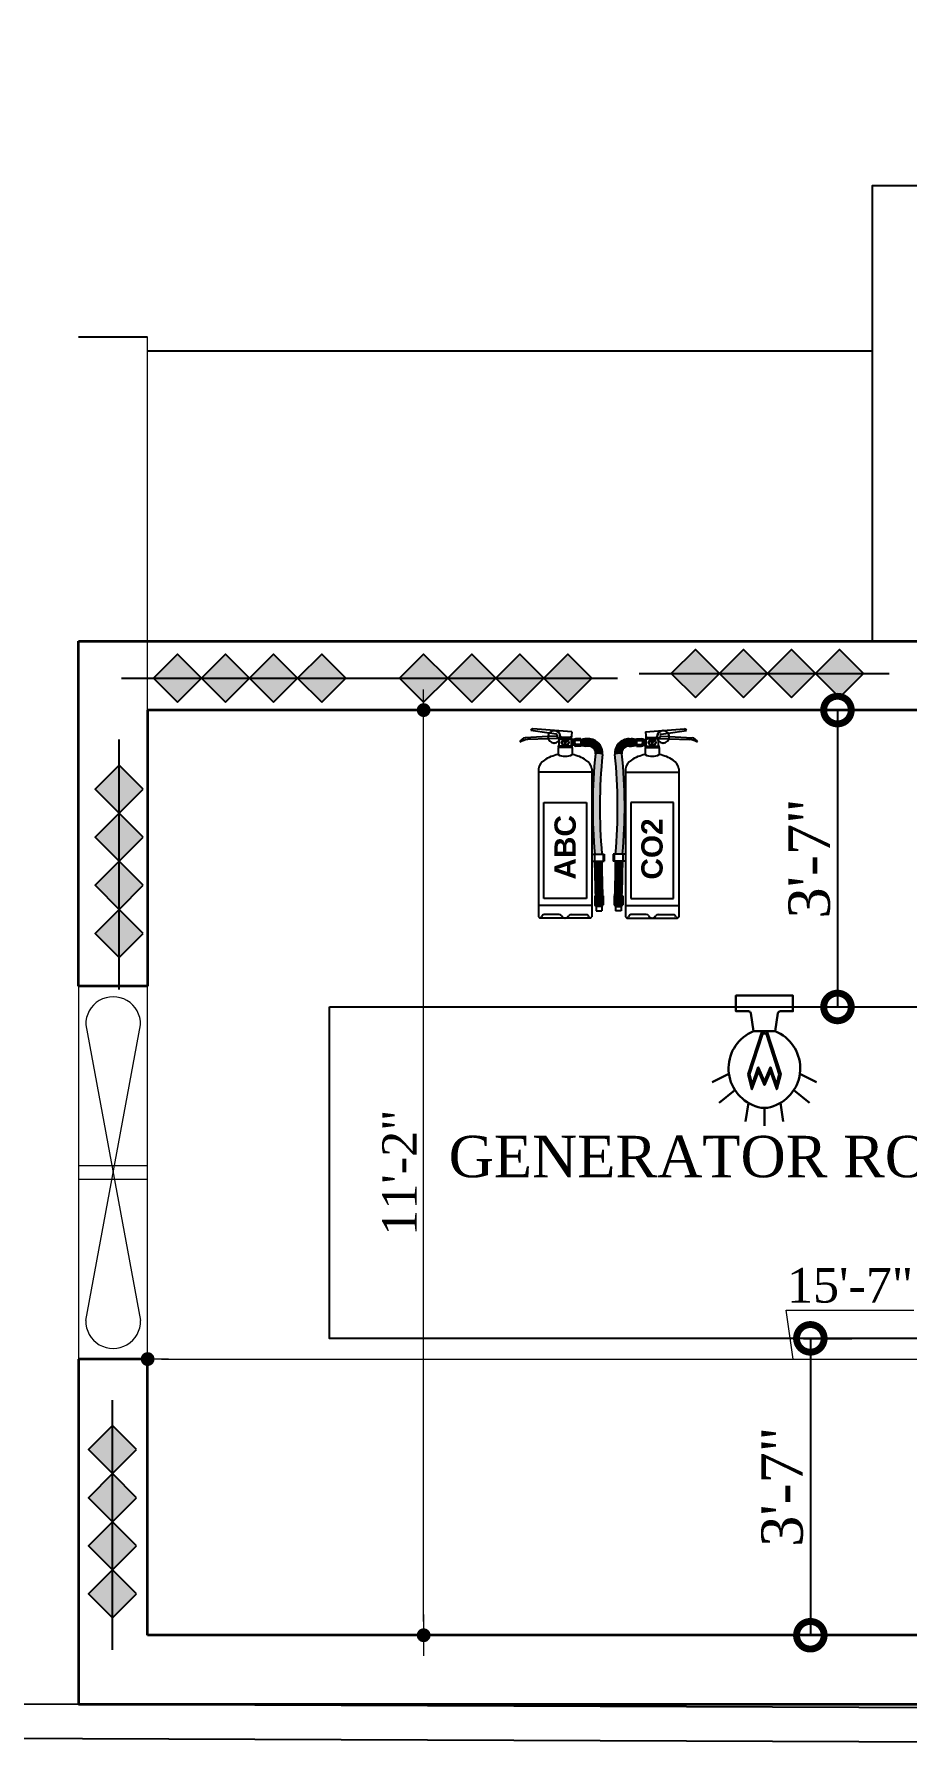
# Model space of a CAD drawing. Header units: inches. Extents: x -250485 to 735580, y -140410 to 288049.
# Drawn here: x 24258.6 to 24385, y 21187.9 to 21436.5 of the extents above; entities that cross this region are included whole.
import ezdxf

# ---------------------------------------------------------------- set-up
doc = ezdxf.new("R2010")
doc.units = ezdxf.units.IN
doc.header["$MEASUREMENT"] = 0
doc.header["$PDMODE"] = 35
doc.layers.get('0').update_dxf_attribs({"lineweight": 0})
doc.layers.get('Defpoints').update_dxf_attribs({"lineweight": 0})
for name, color, linetype, lineweight in [('A column', 106, 'Continuous', 40), ('A WALL', 7, 'Continuous', 35), ('A window', 150, 'Continuous', 0), ('Emergency Light', 251, 'Continuous', 15), ('Layer1', 134, 'Continuous', 0), ('new stair full height', 6, 'Continuous', 0), ('sheet', 7, 'Continuous', 15), ('wall', 7, 'Continuous', 0), ('wall-line', 7, 'Continuous', 0)]:
    doc.layers.add(name, color=color, linetype=linetype, lineweight=lineweight)
for name, color, linetype in [('A Furniture', 7, 'Continuous'), ('A site line', 7, 'Continuous'), ('fire rated wall', 7, 'Continuous'), ('FIREACC', 30, 'Continuous'), ('OUTSIDE', 253, 'Continuous')]:
    doc.layers.add(name, color=color, linetype=linetype)
doc.styles.add('ARCH', font='times.ttf')
doc.styles.add('REG', font='times.ttf')
doc.styles.get("Standard").update_dxf_attribs({"font": 'arialbd.ttf', "height": 24})
doc.dimstyles.new('Dim-Pres', dxfattribs={"dimtxt": 5.5, "dimasz": 2, "dimexe": 1.5, "dimexo": 1.5, "dimgap": 1, "dimtad": 3, "dimdec": 0, "dimzin": 3, "dimdsep": 46, "dimlunit": 4, "dimtxsty": 'REG', "dimblk": 'point', "dimcen": 2, "dimclrd": 256, "dimclre": 256, "dimclrt": 7, "dimadec": 0, "dimazin": 0, "dimtfac": 0.75, "dimtdec": 0, "dimtmove": 1, "dimatfit": 3, "dimldrblk": 'point', "dimfxl": 0, "dimtolj": 1, "dimtzin": 0, "dimlwd": -1, "dimlwe": -1, "dimarcsym": 1})
doc.dimstyles.new('Sunnya', dxfattribs={"dimtxt": 6, "dimasz": 8, "dimexe": 6, "dimexo": 3, "dimgap": 1, "dimtad": 3, "dimdec": 0, "dimzin": 3, "dimdsep": 46, "dimlunit": 4, "dimtxsty": 'ARCH', "dimblk": 'DOTSMALL', "dimcen": -2, "dimclrd": 256, "dimclre": 256, "dimclrt": 7, "dimadec": 0, "dimazin": 0, "dimtfac": 0.75, "dimtdec": 0, "dimtmove": 1, "dimatfit": 3, "dimfxl": 0, "dimtolj": 1, "dimtzin": 0, "dimlwd": -1, "dimlwe": -1, "dimarcsym": 0})

# ---------------------------------------------------------------- blocks, each defined once
blk = doc.blocks.new('_DotSmall')
at = {"layer": 'wall-line', "color": 0, "const_width": 0.5}
blk.add_lwpolyline([(-0.0625, 0, 1), (0.0625, 0, 1)], format="xyb", close=True, dxfattribs=at)
blk = doc.blocks.new('*D83')
at = {"layer": 'A Furniture', "ltscale": 30, "transparency": 16777216}
for p, q in [((24370.04, 21247.64), (24377.05, 21247.64)), ((24371.05, 21247.64), (24371.05, 21204.64)), ((24370.04, 21204.64), (24377.05, 21204.64))]:
    blk.add_line(p, q, dxfattribs=at)
at = {"layer": 'Defpoints', "color": 0, "ltscale": 30, "transparency": 16777216}
for p in [(24367.04, 21247.64), (24367.04, 21204.64), (24371.05, 21204.64)]:
    blk.add_point(p, dxfattribs=at)
at = {"layer": 'A Furniture', "ltscale": 30, "transparency": 16777216, "xscale": 8, "yscale": 8, "zscale": 8}
for p, rotation in [((24371.05, 21247.64), 90), ((24371.05, 21204.64), 270)]:
    blk.add_blockref('_DotSmall', p, dxfattribs=dict(at, rotation=rotation))
at = {"layer": 'A Furniture', "color": 7, "ltscale": 30, "transparency": 16777216, "insert": (24366.99, 21226.14), "char_height": 6, "attachment_point": 5, "rotation": 90, "style": 'ARCH'}
blk.add_mtext('\\A1;3\'-7"', dxfattribs=at)
blk = doc.blocks.new('*D84')
at = {"layer": 'A Furniture', "ltscale": 30, "transparency": 16777216}
for p, q in [((24374.05, 21338.64), (24380.98, 21338.64)), ((24374.98, 21338.64), (24374.98, 21295.64)), ((24374.05, 21295.64), (24380.98, 21295.64))]:
    blk.add_line(p, q, dxfattribs=at)
at = {"layer": 'Defpoints', "color": 0, "ltscale": 30, "transparency": 16777216}
for p in [(24371.05, 21338.64), (24371.05, 21295.64), (24374.98, 21295.64)]:
    blk.add_point(p, dxfattribs=at)
at = {"layer": 'A Furniture', "ltscale": 30, "transparency": 16777216, "xscale": 8, "yscale": 8, "zscale": 8}
for p, rotation in [((24374.98, 21338.64), 90), ((24374.98, 21295.64), 270)]:
    blk.add_blockref('_DotSmall', p, dxfattribs=dict(at, rotation=rotation))
at = {"layer": 'A Furniture', "color": 7, "ltscale": 30, "transparency": 16777216, "insert": (24370.92, 21317.14), "char_height": 6, "attachment_point": 5, "rotation": 90, "style": 'ARCH'}
blk.add_mtext('\\A1;3\'-7"', dxfattribs=at)
blk = doc.blocks.new('A$C42246A87')
at = {"layer": 'new stair full height', "ltscale": 0.1}
for p, q in [((32.26, 9.96), (32.26, -0.05)), ((34.26, 9.96), (34.26, -0.05))]:
    blk.add_line(p, q, dxfattribs=at)
at = {"layer": 'new stair full height', "ltscale": 30}
for points in [[(6.26, 9.96), (6.26, -0.04), (60.26, -0.04), (60.26, 9.96), (6.26, 9.96)], [(11.84, 0.99), (54.68, 8.93)], [(54.68, 0.99), (11.84, 8.93)]]:
    blk.add_lwpolyline(points, dxfattribs=at)
for centre, start, end in [((11.76, 4.96), 88.9545, 271.0455), ((54.75, 4.96), 268.9545, 91.0455)]:
    blk.add_arc(centre, 3.97, start, end, dxfattribs=at)
blk = doc.blocks.new('gdg')
at = {"layer": 'fire rated wall'}
h = blk.add_hatch(color=1, dxfattribs=at)
h.dxf.hatch_style = 1
h.paths.add_polyline_path([(9432288.36, -5613575.81), (9432298.69, -5613586.13), (9432309.02, -5613575.81)])
h.paths.add_polyline_path([(9432309.02, -5613575.81), (9432298.69, -5613565.48), (9432288.36, -5613575.81)])
h.paths.add_polyline_path([(9432309.02, -5613575.81), (9432329.68, -5613575.81), (9432319.35, -5613565.48)])
h.paths.add_polyline_path([(9432309.02, -5613575.81), (9432319.35, -5613586.13), (9432329.68, -5613575.81)])
h = blk.add_hatch(color=1, dxfattribs=at)
h.dxf.hatch_style = 1
h.paths.add_polyline_path([(9432329.68, -5613575.81), (9432340.01, -5613586.13), (9432350.33, -5613575.81)])
h.paths.add_polyline_path([(9432350.33, -5613575.81), (9432340.01, -5613565.48), (9432329.68, -5613575.81)])
h.paths.add_polyline_path([(9432350.33, -5613575.81), (9432370.99, -5613575.81), (9432360.66, -5613565.48)])
h.paths.add_polyline_path([(9432350.33, -5613575.81), (9432360.66, -5613586.13), (9432370.99, -5613575.81)])
at = {"layer": 'fire rated wall', "color": 1, "elevation": 0}
for points in [[(9432298.69, -5613586.13), (9432309.02, -5613575.81), (9432298.69, -5613565.48), (9432288.36, -5613575.81)], [(9432319.35, -5613586.13), (9432329.68, -5613575.81), (9432319.35, -5613565.48), (9432309.02, -5613575.81)], [(9432340.01, -5613586.13), (9432350.33, -5613575.81), (9432340.01, -5613565.48), (9432329.68, -5613575.81)], [(9432360.66, -5613586.13), (9432370.99, -5613575.81), (9432360.66, -5613565.48), (9432350.33, -5613575.81)]]:
    blk.add_lwpolyline(points, close=True, dxfattribs=at)
blk.add_lwpolyline([(9432274.59, -5613575.81), (9432381.96, -5613575.81)], dxfattribs=at)
blk = doc.blocks.new('A$C16DB04AD')
at = {"layer": 'Emergency Light', "color": 154, "lineweight": 30}
for p, q in [((-6.54, -14.39), (-9.59, -15.98)), ((6.54, -14.39), (9.59, -15.98)), ((-5.43, -17.4), (-8.33, -19.77)), ((5.43, -17.4), (8.33, -19.77)), ((-2.95, -19.78), (-3.46, -23.22)), ((0, -20.7), (0, -24)), ((2.95, -19.78), (3.46, -23.22))]:
    blk.add_line(p, q, dxfattribs=at)
blk.add_lwpolyline([(-2, -6.57), (-2.49, -3.28, 0.371278), (-2.94, -2.89), (-5.25, -2.89), (-5.25, 0), (5.25, 0), (5.25, -2.89), (2.94, -2.89, 0.371278), (2.49, -3.28), (2, -6.57)], format="xyb", dxfattribs=at)
at = {"layer": 'Emergency Light', "color": 1, "lineweight": 30}
blk.add_lwpolyline([(-0.43, -6.57), (-3.01, -14.48), (-2.28, -17.27), (-1.1, -13.91), (0, -16.5), (1.1, -13.91), (2.28, -17.27), (3.01, -14.48), (0.43, -6.57)], dxfattribs=at)
blk.add_lwpolyline([(0.43, -7.28, 0.690361), (-0.43, -7.28), (-2.75, -14.5), (-2.25, -16.42), (-1.12, -13.21), (0, -15.86), (1.12, -13.21), (2.25, -16.42), (2.75, -14.5), (0.43, -7.28)], format="xyb", dxfattribs=at)
at = {"layer": 'Emergency Light', "color": 154, "lineweight": 30}
blk.add_lwpolyline([(-2.02, -6.58), (2, -6.57)], dxfattribs=at)
for centre, radius, start, end in [((0.78, -13.41), 7.38, 112.0671, 245.9767), ((-0.78, -13.41), 7.38, 294.0233, 67.9329), ((0, -15.96), 4.74, 241.9689, 298.0311)]:
    blk.add_arc(centre, radius, start, end, dxfattribs=at)
blk = doc.blocks.new('dot')
at = {"color": 4}
for p, q in [((0, 1.5), (0, -1.5)), ((-1.5, 0), (1.5, 0))]:
    blk.add_line(p, q, dxfattribs=at)
at = {"color": 6, "const_width": 0.5}
blk.add_lwpolyline([(-0.25, 0, 1), (0.25, 0, 1)], format="xyb", close=True, dxfattribs=at)
blk = doc.blocks.new('point')
blk.add_blockref('dot', (0, 0))
blk = doc.blocks.new('*D420')
at = {"layer": 'Defpoints', "color": 0, "ltscale": 30, "transparency": 16777216}
for p in [(24275.04, 21244.64, -11.61), (24462.04, 21244.64, -11.61), (24462.04, 21244.64)]:
    blk.add_point(p, dxfattribs=at)
at = {"layer": 'Layer1', "ltscale": 30, "transparency": 16777216}
for p, q in [((24368.54, 21244.64), (24367.54, 21251.74)), ((24367.54, 21251.74), (24386.06, 21251.74)), ((24275.04, 21245.43), (24275.04, 21246.14)), ((24462.04, 21245.43), (24462.04, 21246.14)), ((24277.04, 21244.64), (24460.04, 21244.64))]:
    blk.add_line(p, q, dxfattribs=at)
at = {"layer": 'Layer1', "ltscale": 30, "transparency": 16777216, "xscale": 2, "yscale": 2, "zscale": 2, "rotation": 180}
blk.add_blockref('point', (24275.04, 21244.64), dxfattribs=at)
at = {"layer": 'Layer1', "ltscale": 30, "transparency": 16777216, "xscale": 2, "yscale": 2, "zscale": 2}
blk.add_blockref('point', (24462.04, 21244.64), dxfattribs=at)
at = {"layer": 'Layer1', "color": 7, "ltscale": 30, "transparency": 16777216, "insert": (24376.8, 21255.29), "char_height": 5, "attachment_point": 5, "style": 'REG'}
blk.add_mtext('\\A1;15\'-7"', dxfattribs=at)
blk = doc.blocks.new('*D421')
at = {"layer": 'Defpoints', "color": 0, "ltscale": 30, "transparency": 16777216}
for p in [(24315.03, 21338.64), (24318.23, 21338.64, -11.61), (24318.23, 21204.64, -11.61)]:
    blk.add_point(p, dxfattribs=at)
at = {"layer": 'Layer1', "ltscale": 30, "transparency": 16777216}
for p, q in [((24315.59, 21338.64), (24313.53, 21338.64)), ((24315.03, 21206.64), (24315.03, 21336.64)), ((24315.59, 21204.64), (24313.53, 21204.64))]:
    blk.add_line(p, q, dxfattribs=at)
at = {"layer": 'Layer1', "ltscale": 30, "transparency": 16777216, "xscale": 2, "yscale": 2, "zscale": 2}
for p, rotation in [((24315.03, 21338.64), 90), ((24315.03, 21204.64), 270)]:
    blk.add_blockref('point', p, dxfattribs=dict(at, rotation=rotation))
at = {"layer": 'Layer1', "color": 7, "ltscale": 30, "transparency": 16777216, "insert": (24311.53, 21271.64), "char_height": 5, "attachment_point": 5, "rotation": 90, "style": 'REG'}
blk.add_mtext('\\A1;11\'-2"', dxfattribs=at)
blk = doc.blocks.new('*U196')
at = {"layer": 'OUTSIDE', "linetype": 'Continuous'}
for points in [[(-85.3, 498), (-100.1, 481.8), (-46.6, 485.8)], [(-46.6, 485.8), (-100.1, 481.8), (-64, 484)], [(-64, 484), (-100.1, 481.8), (-78.9, 477.6)], [(-64.2, 504), (-85.3, 498), (-52.4, 503.4)], [(-52.4, 503.4), (-85.3, 498), (-46.6, 502.2)], [(-43.2, 502.2), (-85.3, 498), (-43.2, 485.8)], [(-85.3, 498), (-43.2, 502.2), (-46.6, 502.2)], [(-85.3, 498), (-46.6, 485.8), (-43.2, 485.8)], [(-52.4, 503.4), (-58.3, 504), (-64.2, 504)], [(-46.6, 485.8), (-64, 484), (-52.4, 484.6)], [(-52.4, 484.6), (-64, 484), (-58.3, 484)], [(-100.1, 481.8), (-104.2, 460.2), (-78.9, 477.6)], [(-78.9, 477.6), (-104.2, 460.2), (-84.3, 462.4)], [(-84.3, 462.4), (-104.2, 460.2), (-76.6, 321.2)], [(-104.2, 460.2), (-96.6, 320.1), (-76.6, 321.2)], [(-96.6, 320.1), (-102.4, 180), (-82.5, 180)], [(-76.6, 321.2), (-96.6, 320.1), (-82.5, 180)], [(-82, 160), (-102.8, 111), (-82.8, 111)], [(-102, 160), (-102.8, 111), (-82, 160)], [(-102.8, 111), (-104.2, 62), (-84.2, 62)], [(-82.8, 111), (-102.8, 111), (-84.2, 62)]]:
    blk.add_solid(points, dxfattribs=at)
blk = doc.blocks.new('*U195')
at = {"layer": 'OUTSIDE', "linetype": 'Continuous'}
for points in [[(0, 488.3), (-0.7, 487.2), (0.9, 485.5)], [(-0.7, 487.2), (-0.3, 486), (0.9, 485.5)], [(0.4, 499.9), (0, 488.3), (0.9, 485.5)], [(0.8, 499.9), (0.4, 499.9), (0.9, 485.5)], [(0.9, 499.9), (0.8, 499.9), (0.9, 485.5)], [(0.9, 499.9), (0.9, 485.5), (1.7, 488.3)], [(1.2, 499.9), (0.9, 499.9), (1.7, 488.3)], [(1.7, 488.3), (0.9, 485.5), (2.4, 487.2)], [(2.4, 487.2), (0.9, 485.5), (2, 486)]]:
    blk.add_solid(points, dxfattribs=at)
blk = doc.blocks.new('CO2')
at = {"layer": 'FIREACC', "color": 31}
for p, q in [((-39657, 31717.2), (-39568.9, 31723.6)), ((-39657.2, 31685.2), (-39626.8, 31685.2)), ((-39657, 31717.2), (-39655.8, 31701.2)), ((-39630.5, 31701.2), (-39655.9, 31701.2)), ((-39655.9, 31685.2), (-39655.9, 31701.2)), ((-39655.3, 31701.2), (-39655.7, 31707.1)), ((-39651.6, 31705.1), (-39631.2, 31704)), ((-39651.5, 31703.5), (-39651.6, 31705.1)), ((-39651.6, 31702.6), (-39630.7, 31701.9)), ((-39630.7, 31704), (-39626.1, 31703.7)), ((-39630.2, 31701.9), (-39604.6, 31701.1)), ((-39628.1, 31701.2), (-39630, 31701.2)), ((-39628.1, 31697.8), (-39628.1, 31701.2)), ((-39628.1, 31685.2), (-39628.1, 31697.1)), ((-39623.8, 31709.3), (-39623.6, 31706.3)), ((-39623.7, 31707.7), (-39603.7, 31706.7)), ((-39621.8, 31711.8), (-39606.4, 31714)), ((-39605.9, 31714.1), (-39564.7, 31719.9)), ((-39604.2, 31701.1), (-39557.5, 31699.5)), ((-39603.3, 31706.6), (-39552.1, 31703.9)), ((-39658, 31682), (-39626, 31682)), ((-39658, 31682), (-39658, 31666)), ((-39657.2, 31683.6), (-39657.2, 31682)), ((-39657.2, 31683.6), (-39626.8, 31683.6)), ((-39626.8, 31683.6), (-39626.8, 31682)), ((-39626, 31682), (-39626, 31666)), ((-39702, 31633.6), (-39702, 31300.6)), ((-39582, 31633.6), (-39582, 31300.6)), ((-39655.3, 31305.6), (-39691, 31305.6)), ((-39628.7, 31305.6), (-39593.9, 31305.6))]:
    blk.add_line(p, q, dxfattribs=at)
for centre, radius in [((-39653.4, 31703.3), 0.818), ((-39642, 31693.2), 8), ((-39642, 31693.2), 7.11)]:
    blk.add_circle(centre, radius, dxfattribs=at)
for centre, radius, start, end in [((-39568.7, 31719.6), 4, 4.1612, 94.1612), ((-39657.2, 31684.4), 0.8, 90, 270), ((-39653.4, 31703.3), 1.96, 184.1612, 4.1612), ((-39626.8, 31684.4), 0.8, 270, 90), ((-39626, 31706.1), 2.4, 266.9201, 4.1612), ((-39621.4, 31709.5), 2.4, 97.9905, 184.1612), ((-39562.3, 31655.6), 44.2, 59.9746, 83.8066), ((-39555.6, 31687.7), 16.6, 21.9213, 77.9269), ((-39675.9, 31630.6), 26.3, 119.5311, 173.3898), ((-39641.5, 31581.1), 86.5, 100.9999, 123.208), ((-39642.5, 31581.1), 86.5, 56.792, 79.0001), ((-39608.1, 31630.6), 26.3, 6.6102, 60.4689), ((-39697.8, 31302.3), 4.51, 202.0814, 252.7663), ((-39699.4, 31302.4), 4.45, 276.3773, 340.9868), ((-39686.5, 31298.3), 9.06, 135.2683, 162.981), ((-39690.5, 31301.8), 3.74, 83.2574, 130.4174), ((-39654.9, 31298.8), 6.79, 39.6417, 93.3999), ((-39642.3, 31305.7), 7.75, 199.8006, 272.52), ((-39641.7, 31305.7), 7.75, 267.48, 340.1994), ((-39629.1, 31298.8), 6.79, 86.6001, 140.3583), ((-39593.5, 31301.8), 3.74, 49.5826, 96.7426), ((-39597.5, 31298.3), 9.06, 17.019, 44.7317), ((-39584.6, 31302.4), 4.45, 199.0132, 263.6227), ((-39586.2, 31302.3), 4.51, 287.2337, 337.9186)]:
    blk.add_arc(centre, radius, start, end, dxfattribs=at)
at = {"layer": 'OUTSIDE', "color": 31}
for p, q in [((-39694.1, 31701.2), (-39689.3, 31701.2)), ((-39677.2, 31701.2), (-39665.8, 31701.2)), ((-39677.2, 31701.2), (-39677.2, 31685.2)), ((-39677.2, 31697.8), (-39665.5, 31697.8)), ((-39677.2, 31688.6), (-39665.5, 31688.6)), ((-39677.2, 31685.2), (-39665.8, 31685.2)), ((-39677.1, 31698.9), (-39665.5, 31698.9)), ((-39677.1, 31687.5), (-39665.5, 31687.5)), ((-39661.2, 31699.5), (-39655.9, 31699.5)), ((-39661.2, 31699.5), (-39661.2, 31686.9)), ((-39661.2, 31695.5), (-39655.9, 31695.5)), ((-39661.2, 31690.9), (-39655.9, 31690.9)), ((-39661.2, 31686.9), (-39655.9, 31686.9)), ((-39655.8, 31701.2), (-39655.3, 31701.2)), ((-39644.9, 31695), (-39646.8, 31696.2)), ((-39642.7, 31689.4), (-39644.7, 31699.8)), ((-39642.4, 31697.9), (-39642.7, 31688.6)), ((-39642.4, 31697.9), (-39642, 31697.9)), ((-39641.7, 31697.9), (-39642, 31697.9)), ((-39641.7, 31697.9), (-39642, 31697.9)), ((-39641.7, 31697.9), (-39641.3, 31688.6)), ((-39641.3, 31689.4), (-39639.3, 31699.8)), ((-39639.1, 31695), (-39637.2, 31696.2)), ((-39632.4, 31706.4), (-39630.6, 31706.4)), ((-39630.6, 31705.7), (-39632.4, 31705.7)), ((-39702, 31626), (-39582, 31626)), ((-39702, 31326), (-39582, 31326)), ((-39699.2, 31298), (-39584.8, 31298))]:
    blk.add_line(p, q, dxfattribs=at)
at = {"layer": 'OUTSIDE', "color": 1}
for p, q in [((-39694.1, 31685.2), (-39689.3, 31685.2)), ((-39677.3, 31699.8), (-39679.9, 31699.8)), ((-39677.3, 31686.6), (-39679.9, 31686.6)), ((-39690, 31557.8), (-39690, 31341.8)), ((-39594, 31557.8), (-39690, 31557.8)), ((-39594, 31341.8), (-39594, 31557.8)), ((-39730, 31442), (-39730, 31426)), ((-39702, 31442), (-39730, 31442)), ((-39702, 31426), (-39730, 31426)), ((-39727.9, 31442), (-39727.9, 31426)), ((-39708, 31442), (-39708, 31426)), ((-39727.7, 31347.6), (-39727.7, 31346)), ((-39708.5, 31347.6), (-39727.7, 31347.6)), ((-39727.2, 31346), (-39727.7, 31346)), ((-39727.7, 31346), (-39727.7, 31328)), ((-39727.2, 31345.9), (-39727.2, 31328)), ((-39721.9, 31346), (-39724.3, 31346)), ((-39724.3, 31345.9), (-39724.3, 31328)), ((-39721.9, 31345.9), (-39721.9, 31328)), ((-39719.3, 31326), (-39719.3, 31346)), ((-39716.9, 31346), (-39719.3, 31346)), ((-39716.9, 31326), (-39716.9, 31346)), ((-39716.9, 31326), (-39716.9, 31346)), ((-39714.2, 31346), (-39711.8, 31346)), ((-39714.2, 31345.9), (-39714.2, 31328)), ((-39711.8, 31345.9), (-39711.8, 31328)), ((-39708.9, 31346), (-39708.5, 31346)), ((-39708.9, 31345.9), (-39708.9, 31328)), ((-39708.5, 31347.6), (-39708.5, 31346)), ((-39708.5, 31346), (-39708.5, 31328)), ((-39690, 31341.8), (-39594, 31341.8)), ((-39710.1, 31326), (-39726.1, 31326)), ((-39724.9, 31325), (-39724.9, 31326)), ((-39724.9, 31325), (-39711.3, 31325)), ((-39724.3, 31325), (-39724.3, 31314)), ((-39724.3, 31324.1), (-39711.8, 31324.1)), ((-39711.8, 31314), (-39724.3, 31314)), ((-39711.8, 31325), (-39711.8, 31314)), ((-39711.3, 31325), (-39711.3, 31326))]:
    blk.add_line(p, q, dxfattribs=at)
at = {"layer": 'OUTSIDE', "color": 31}
for centre, radius, start, end in [((-39694, 31669), 32.2, 90.1556, 185.0263), ((-39694, 31669), 16.2, 90.3251, 183.7727), ((-39691.3, 31730.2), 45.1, 272.4836, 284.5448), ((-39666, 31693.8), 7.45, 50.2127, 88.8117), ((-39666, 31692.6), 7.45, 271.1883, 309.7873), ((-39665.6, 31700.9), 1.98, 271.9881, 358.9526), ((-39667.9, 31693.2), 5.13, 297.4534, 62.5466), ((-39665.6, 31685.5), 1.98, 1.0474, 88.0119), ((-39642, 31693.2), 5.65, 115.6308, 148.0837), ((-39642, 31693.2), 3.41, 125.5003, 148.0837), ((-39642, 31687.6), 1.22, 124.6063, 55.8009), ((-39642, 31693.2), 3.41, 31.9163, 54.4997), ((-39642, 31693.2), 5.65, 31.9163, 64.3692), ((-39632.4, 31706), 0.343, 90, 270), ((-39617.3, 31705.9), 14, 181.0255, 178.2204), ((-39617.3, 31705.9), 13.6, 181.0585, 178.1631), ((-39630.6, 31706), 0.343, 270, 90), ((-40885.3, 31546.6), 1165.4, 354.8506, 5.8887), ((-40874.1, 31547.2), 1170.2, 354.8444, 5.9227), ((-39644.1, 31689.8), 27.6, 239.6837, 274.3046), ((-39639.5, 31687.9), 25.7, 264.3962, 301.6155)]:
    blk.add_arc(centre, radius, start, end, dxfattribs=at)
at = {"layer": 'OUTSIDE', "color": 1}
for centre, radius, start, end in [((-39691.3, 31656.2), 45.1, 75.4552, 87.5164), ((-42910.4, 31458.9), 3186.3, 357.9975, 359.4077), ((-42910.4, 31458.9), 3202.3, 358.0075, 359.4106), ((-39724.8, 31328.7), 2.97, 192.2541, 244.019), ((-39724.3, 31328.7), 2.97, 192.2541, 244.019), ((-39721.4, 31328.7), 2.97, 192.2541, 244.019), ((-39719, 31328.7), 2.97, 192.2541, 244.019), ((-39717.1, 31328.7), 2.97, 295.981, 347.7459), ((-39714.7, 31328.7), 2.97, 295.981, 347.7459), ((-39711.8, 31328.7), 2.97, 295.981, 347.7459), ((-39711.4, 31328.7), 2.97, 295.981, 347.7459)]:
    blk.add_arc(centre, radius, start, end, dxfattribs=at)
at = {"layer": 'OUTSIDE', "color": 1, "linetype": 'Continuous', "xscale": 0.8000000000029104, "yscale": 0.7999999999992724, "zscale": 0.7999999999999443}
blk.add_blockref('*U196', (-39642.7, 31298), dxfattribs=at)
at = {"layer": 'OUTSIDE', "color": 31, "linetype": 'Continuous', "xscale": 0.8000000000029104, "yscale": 0.7999999999992724, "zscale": 0.7999999999999443}
blk.add_blockref('*U195', (-39642.7, 31298), dxfattribs=at)
at = {"layer": 'sheet', "color": 5, "insert": (-39666.5, 31384.5), "char_height": 48, "width": 165, "attachment_point": 1, "rotation": 90}
blk.add_mtext('{\\C6;CO2}', dxfattribs=at)
blk = doc.blocks.new('ABC')
at = {"layer": 'FIREACC', "color": 11}
for p, q in [((-39100.5, 31717.2), (-39188.6, 31723.6)), ((-39154.2, 31706.6), (-39205.4, 31703.9)), ((-39153.3, 31701.1), (-39200, 31699.5)), ((-39151.6, 31714.1), (-39192.8, 31719.9)), ((-39133.8, 31707.7), (-39153.8, 31706.7)), ((-39127.3, 31701.9), (-39152.9, 31701.1)), ((-39135.7, 31711.8), (-39151.1, 31714)), ((-39133.7, 31709.3), (-39133.9, 31706.3)), ((-39126.8, 31704), (-39131.4, 31703.7)), ((-39100.3, 31685.2), (-39130.7, 31685.2)), ((-39129.4, 31697.8), (-39129.4, 31701.2)), ((-39129.4, 31701.2), (-39127.5, 31701.2)), ((-39129.4, 31685.2), (-39129.4, 31697.1)), ((-39127, 31701.2), (-39101.6, 31701.2)), ((-39105.9, 31702.6), (-39126.8, 31701.9)), ((-39105.9, 31705.1), (-39126.3, 31704)), ((-39106, 31703.5), (-39105.9, 31705.1)), ((-39102.2, 31701.2), (-39101.8, 31707.1)), ((-39100.5, 31717.2), (-39101.7, 31701.2)), ((-39101.6, 31685.2), (-39101.6, 31701.2)), ((-39099.5, 31682), (-39131.5, 31682)), ((-39131.5, 31682), (-39131.5, 31666)), ((-39130.7, 31683.6), (-39130.7, 31682)), ((-39100.3, 31683.6), (-39130.7, 31683.6)), ((-39100.3, 31683.6), (-39100.3, 31682)), ((-39099.5, 31682), (-39099.5, 31666)), ((-39175.5, 31633.6), (-39175.5, 31300.6)), ((-39055.5, 31633.6), (-39055.5, 31300.6)), ((-39128.8, 31305.6), (-39163.6, 31305.6)), ((-39102.2, 31305.6), (-39066.5, 31305.6))]:
    blk.add_line(p, q, dxfattribs=at)
for centre, radius in [((-39115.5, 31693.2), 8), ((-39115.5, 31693.2), 7.11), ((-39104.1, 31703.3), 0.818)]:
    blk.add_circle(centre, radius, dxfattribs=at)
for centre, radius, start, end in [((-39188.8, 31719.6), 4, 85.8388, 175.8388), ((-39201.9, 31687.7), 16.6, 102.0731, 158.0787), ((-39195.2, 31655.6), 44.2, 96.1934, 120.0254), ((-39136.1, 31709.5), 2.4, 355.8388, 82.0095), ((-39131.5, 31706.1), 2.4, 175.8388, 273.0799), ((-39130.7, 31684.4), 0.8, 90, 270), ((-39104.1, 31703.3), 1.96, 175.8388, 355.8388), ((-39100.3, 31684.4), 0.8, 270, 90), ((-39149.4, 31630.6), 26.3, 119.5311, 173.3898), ((-39115, 31581.1), 86.5, 100.9999, 123.208), ((-39116, 31581.1), 86.5, 56.792, 79.0001), ((-39081.6, 31630.6), 26.3, 6.6102, 60.4689), ((-39171.3, 31302.3), 4.51, 202.0814, 252.7663), ((-39172.9, 31302.4), 4.45, 276.3773, 340.9868), ((-39160, 31298.3), 9.06, 135.2683, 162.981), ((-39164, 31301.8), 3.74, 83.2574, 130.4174), ((-39128.4, 31298.8), 6.79, 39.6417, 93.3999), ((-39115.8, 31305.7), 7.75, 199.8006, 272.52), ((-39115.2, 31305.7), 7.75, 267.48, 340.1994), ((-39102.6, 31298.8), 6.79, 86.6001, 140.3583), ((-39067, 31301.8), 3.74, 49.5826, 96.7426), ((-39071, 31298.3), 9.06, 17.019, 44.7317), ((-39058.1, 31302.4), 4.45, 199.0132, 263.6227), ((-39059.7, 31302.3), 4.51, 287.2337, 337.9186)]:
    blk.add_arc(centre, radius, start, end, dxfattribs=at)
at = {"layer": 'OUTSIDE', "color": 11}
for p, q in [((-39125.1, 31706.4), (-39126.9, 31706.4)), ((-39126.9, 31705.7), (-39125.1, 31705.7)), ((-39118.4, 31695), (-39120.3, 31696.2)), ((-39116.2, 31689.4), (-39118.2, 31699.8)), ((-39115.8, 31697.9), (-39116.2, 31688.6)), ((-39115.8, 31697.9), (-39115.5, 31697.9)), ((-39115.8, 31697.9), (-39115.5, 31697.9)), ((-39115.1, 31697.9), (-39115.5, 31697.9)), ((-39115.1, 31697.9), (-39114.8, 31688.6)), ((-39114.8, 31689.4), (-39112.8, 31699.8)), ((-39112.6, 31695), (-39110.7, 31696.2)), ((-39101.7, 31701.2), (-39102.2, 31701.2)), ((-39096.3, 31699.5), (-39101.6, 31699.5)), ((-39096.3, 31695.5), (-39101.6, 31695.5)), ((-39096.3, 31690.9), (-39101.6, 31690.9)), ((-39096.3, 31686.9), (-39101.6, 31686.9)), ((-39096.3, 31699.5), (-39096.3, 31686.9)), ((-39080.4, 31698.9), (-39092, 31698.9)), ((-39080.3, 31697.8), (-39092, 31697.8)), ((-39080.3, 31688.6), (-39092, 31688.6)), ((-39080.4, 31687.5), (-39092, 31687.5)), ((-39080.3, 31701.2), (-39091.7, 31701.2)), ((-39080.3, 31685.2), (-39091.7, 31685.2)), ((-39080.3, 31701.2), (-39080.3, 31685.2)), ((-39080.2, 31686.6), (-39077.6, 31686.6)), ((-39063.4, 31685.2), (-39068.2, 31685.2)), ((-39055.5, 31626), (-39175.5, 31626)), ((-39055.5, 31326), (-39175.5, 31326)), ((-39058.3, 31298), (-39172.7, 31298))]:
    blk.add_line(p, q, dxfattribs=at)
at = {"layer": 'OUTSIDE', "color": 1}
for p, q in [((-39080.2, 31699.8), (-39077.6, 31699.8)), ((-39063.4, 31701.2), (-39068.2, 31701.2)), ((-39163.5, 31341.8), (-39163.5, 31557.8)), ((-39163.5, 31557.8), (-39067.5, 31557.8)), ((-39067.5, 31557.8), (-39067.5, 31341.8)), ((-39055.5, 31442), (-39027.5, 31442)), ((-39055.5, 31426), (-39027.5, 31426)), ((-39049.5, 31442), (-39049.5, 31426)), ((-39029.6, 31442), (-39029.6, 31426)), ((-39027.5, 31442), (-39027.5, 31426)), ((-39067.5, 31341.8), (-39163.5, 31341.8)), ((-39049, 31347.6), (-39049, 31346)), ((-39049, 31347.6), (-39029.8, 31347.6)), ((-39048.6, 31346), (-39049, 31346)), ((-39049, 31346), (-39049, 31328)), ((-39048.6, 31345.9), (-39048.6, 31328)), ((-39043.3, 31346), (-39045.7, 31346)), ((-39045.7, 31345.9), (-39045.7, 31328)), ((-39043.3, 31345.9), (-39043.3, 31328)), ((-39040.6, 31326), (-39040.6, 31346)), ((-39040.6, 31326), (-39040.6, 31346)), ((-39040.6, 31346), (-39038.2, 31346)), ((-39038.2, 31326), (-39038.2, 31346)), ((-39035.6, 31346), (-39033.2, 31346)), ((-39035.6, 31345.9), (-39035.6, 31328)), ((-39033.2, 31345.9), (-39033.2, 31328)), ((-39030.3, 31346), (-39029.8, 31346)), ((-39030.3, 31345.9), (-39030.3, 31328)), ((-39029.8, 31347.6), (-39029.8, 31346)), ((-39029.8, 31346), (-39029.8, 31328)), ((-39047.4, 31326), (-39031.4, 31326)), ((-39046.2, 31325), (-39046.2, 31326)), ((-39032.6, 31325), (-39046.2, 31325)), ((-39045.7, 31325), (-39045.7, 31314)), ((-39033.2, 31324.1), (-39045.7, 31324.1)), ((-39045.7, 31314), (-39033.2, 31314)), ((-39033.2, 31325), (-39033.2, 31314)), ((-39032.6, 31325), (-39032.6, 31326))]:
    blk.add_line(p, q, dxfattribs=at)
at = {"layer": 'OUTSIDE', "color": 11}
for centre, radius, start, end in [((-39140.2, 31705.9), 14, 1.7796, 358.9745), ((-39140.2, 31705.9), 13.6, 1.8369, 358.9415), ((-39126.9, 31706), 0.343, 90, 270), ((-39125.1, 31706), 0.343, 270, 90), ((-39115.5, 31693.2), 5.65, 115.6308, 148.0837), ((-39115.5, 31693.2), 3.41, 125.5003, 148.0837), ((-39115.5, 31687.6), 1.22, 124.1991, 55.3937), ((-39115.5, 31693.2), 3.41, 31.9163, 54.4997), ((-39115.5, 31693.2), 5.65, 31.9163, 64.3692), ((-39091.5, 31693.8), 7.45, 91.1883, 129.7873), ((-39091.5, 31692.6), 7.45, 230.2127, 268.8117), ((-39089.6, 31693.2), 5.13, 117.4534, 242.5466), ((-39091.9, 31700.9), 1.98, 181.0474, 268.0119), ((-39091.9, 31685.5), 1.98, 91.9881, 178.9526), ((-39066.2, 31730.2), 45.1, 255.4552, 267.5164), ((-39063.5, 31669), 32.2, 354.9737, 89.8444), ((-39063.5, 31669), 16.2, 356.2273, 89.6749), ((-39118, 31687.9), 25.7, 238.3845, 275.6038), ((-39113.4, 31689.8), 27.6, 265.6954, 300.3163), ((-37883.4, 31547.2), 1170.2, 174.0773, 185.1556)]:
    blk.add_arc(centre, radius, start, end, dxfattribs=at)
at = {"layer": 'OUTSIDE', "color": 1}
for centre, radius, start, end in [((-39066.2, 31656.2), 45.1, 92.4836, 104.5448), ((-37872.2, 31546.6), 1165.4, 174.1113, 185.1494), ((-35847.1, 31458.9), 3202.3, 180.5894, 181.9925), ((-35847.1, 31458.9), 3186.3, 180.5923, 182.0025), ((-39046.1, 31328.7), 2.97, 192.2541, 244.019), ((-39045.7, 31328.7), 2.97, 192.2541, 244.019), ((-39042.8, 31328.7), 2.97, 192.2541, 244.019), ((-39040.4, 31328.7), 2.97, 192.2541, 244.019), ((-39038.5, 31328.7), 2.97, 295.981, 347.7459), ((-39036.1, 31328.7), 2.97, 295.981, 347.7459), ((-39033.2, 31328.7), 2.97, 295.981, 347.7459), ((-39032.7, 31328.7), 2.97, 295.981, 347.7459)]:
    blk.add_arc(centre, radius, start, end, dxfattribs=at)
at = {"layer": 'OUTSIDE', "color": 11, "linetype": 'Continuous', "xscale": -0.8000000000029104, "yscale": 0.7999999999992724, "zscale": 0.7999999999999443}
blk.add_blockref('*U195', (-39114.8, 31298), dxfattribs=at)
at = {"layer": 'OUTSIDE', "color": 1, "linetype": 'Continuous', "xscale": -0.8000000000029104, "yscale": 0.7999999999992724, "zscale": 0.7999999999999443}
blk.add_blockref('*U196', (-39114.8, 31298), dxfattribs=at)
at = {"layer": 'sheet', "color": 5, "insert": (-39091, 31384.5), "char_height": 48, "width": 165, "attachment_point": 7, "rotation": 90}
blk.add_mtext('{\\C6;ABC}', dxfattribs=at)

msp = doc.modelspace()

# ---------------------------------------------------------------- linework, layer by layer
at = {"layer": 'A Furniture', "color": 7, "ltscale": 30, "elevation": -11.61}
msp.add_lwpolyline([(24301.41, 21295.64), (24433.41, 21295.64), (24433.41, 21247.64), (24301.41, 21247.64)], close=True, dxfattribs=at)
at = {"layer": 'A site line', "color": 7, "ltscale": 30, "elevation": -11.61}
for points in [[(24718.23, 21681.39), (24706.02, 21187.92), (22207.16, 21197.58)], [(24713.23, 21681.51), (24701.14, 21192.94), (22207.18, 21202.58)], [(24390.04, 21414.64), (24390.04, 21348.64), (24380.04, 21348.64), (24380.04, 21414.64), (24390.04, 21414.64)], [(24275.04, 21392.64), (24265.04, 21392.64)], [(24380.04, 21390.64), (24275.04, 21390.64)]]:
    msp.add_lwpolyline(points, dxfattribs=at)
msp.add_lwpolyline([(24265.04, 21298.64), (24265.04, 21298.64)], close=True, dxfattribs=at)
at = {"layer": 'A WALL', "color": 7, "ltscale": 30}
for p, q in [((24265.04, 21298.64, -11.61), (24265.04, 21348.64, -11.61)), ((24265.04, 21348.64, -11.61), (24414.04, 21348.64, -11.61)), ((24414.04, 21338.64, -11.61), (24275.04, 21338.64, -11.61)), ((24275.04, 21338.64, -11.61), (24275.04, 21298.64, -11.61)), ((24275.04, 21298.64, -11.61), (24265.04, 21298.64, -11.61)), ((24275.04, 21244.64, -11.61), (24265.04, 21244.64, -11.61)), ((24265.04, 21244.64, -11.61), (24265.04, 21194.64, -11.61)), ((24275.04, 21204.64, -11.61), (24275.04, 21244.64, -11.61)), ((24462.04, 21204.64, -11.61), (24275.04, 21204.64, -11.61)), ((24265.04, 21194.64, -11.61), (24706.04, 21194.64, -11.61))]:
    msp.add_line(p, q, dxfattribs=at)
at = {"layer": 'A window', "color": 7, "ltscale": 30, "elevation": -11.61}
msp.add_lwpolyline([(24275.04, 21338.64), (24275.04, 21392.64)], dxfattribs=at)

# ---------------------------------------------------------------- block references
at = {"layer": 'Emergency Light', "lineweight": 30, "xscale": 0.7868064756185049, "yscale": 0.7868064756185049, "zscale": 0.7868064756213451}
msp.add_blockref('A$C16DB04AD', (24364.39, 21297.3), dxfattribs=at)
at = {"layer": 'fire rated wall', "xscale": 0.3372336738611921, "yscale": 0.3372336738611921, "zscale": 0.3372336738626473}
for p in [(-3156534.35, 1914430.73), (-3156609.38, 1914430.04), (-3156573.71, 1914430.04)]:
    msp.add_blockref('gdg', p, dxfattribs=at)
at = {"layer": 'fire rated wall', "xscale": 0.3372336738611921, "yscale": 0.3372336738611921, "zscale": 0.3372336738626473, "rotation": 90}
for p in [(-1868815.87, -3159582.45), (-1868816.85, -3159678.11)]:
    msp.add_blockref('gdg', p, dxfattribs=at)
at = {"layer": 'new stair full height', "color": 7, "ltscale": 30, "rotation": 270}
msp.add_blockref('A$C42246A87', (24265.08, 21304.9, -11.61), dxfattribs=at)
at = {"layer": 'wall', "color": 1, "lineweight": 53, "xscale": 0.06433683165232651, "yscale": 0.06433683165232651, "zscale": 0.06433683165094806}
for name, p in [('ABC', (26852.1, 19294.91)), ('CO2', (26898.58, 19294.91))]:
    msp.add_blockref(name, p, dxfattribs=at)

# ---------------------------------------------------------------- texts
at = {"layer": 'A column', "color": 7, "insert": (24318.65, 21276.98, -11.6), "char_height": 6, "width": 86.0425, "attachment_point": 1, "style": 'ARCH'}
msp.add_mtext('GENERATOR ROOM', dxfattribs=at)

# ---------------------------------------------------------------- dimensions: what is measured, and where the dimension line sits
at = {"layer": 'A Furniture', "color": 7, "ltscale": 30}
for p1, p2, distance, picture, middle in [((24371.05, 21338.64, -11.61), (24371.05, 21295.64, -11.61), 3.93, '*D84', (24370.92, 21317.14, -11.61)), ((24367.04, 21247.64, -11.61), (24367.04, 21204.64, -11.61), 4, '*D83', (24366.99, 21226.14, -11.61))]:
    dim = msp.add_aligned_dim(p1=p1, p2=p2, distance=distance, dimstyle='Sunnya', dxfattribs=at)
    dim.commit()
    dim.dimension.update_dxf_attribs({"geometry": picture, "text_midpoint": middle})
at = {"layer": 'Layer1', "ltscale": 30}
dim = msp.add_linear_dim(base=(24315.03, 21338.64), p1=(24318.23, 21204.64, -11.61), p2=(24318.23, 21338.64, -11.61), angle=90, dimstyle='Dim-Pres', override={"dimtxt": 5, "dimfxl": 4, "dimfxlon": 1}, dxfattribs=at)
dim.commit()
dim.dimension.update_dxf_attribs({"geometry": '*D421', "text_midpoint": (24311.53, 21271.64)})
dim = msp.add_linear_dim(base=(24462.04, 21244.64), p1=(24275.04, 21244.64, -11.61), p2=(24462.04, 21244.64, -11.61), dimstyle='Dim-Pres', override={"dimtxt": 5, "dimfxl": 4, "dimfxlon": 1}, dxfattribs=at)
dim.commit()
dim.dimension.update_dxf_attribs({"geometry": '*D420', "text_midpoint": (24368.54, 21251.74), "dimtype": 160})

doc.saveas('drawing.dxf')
